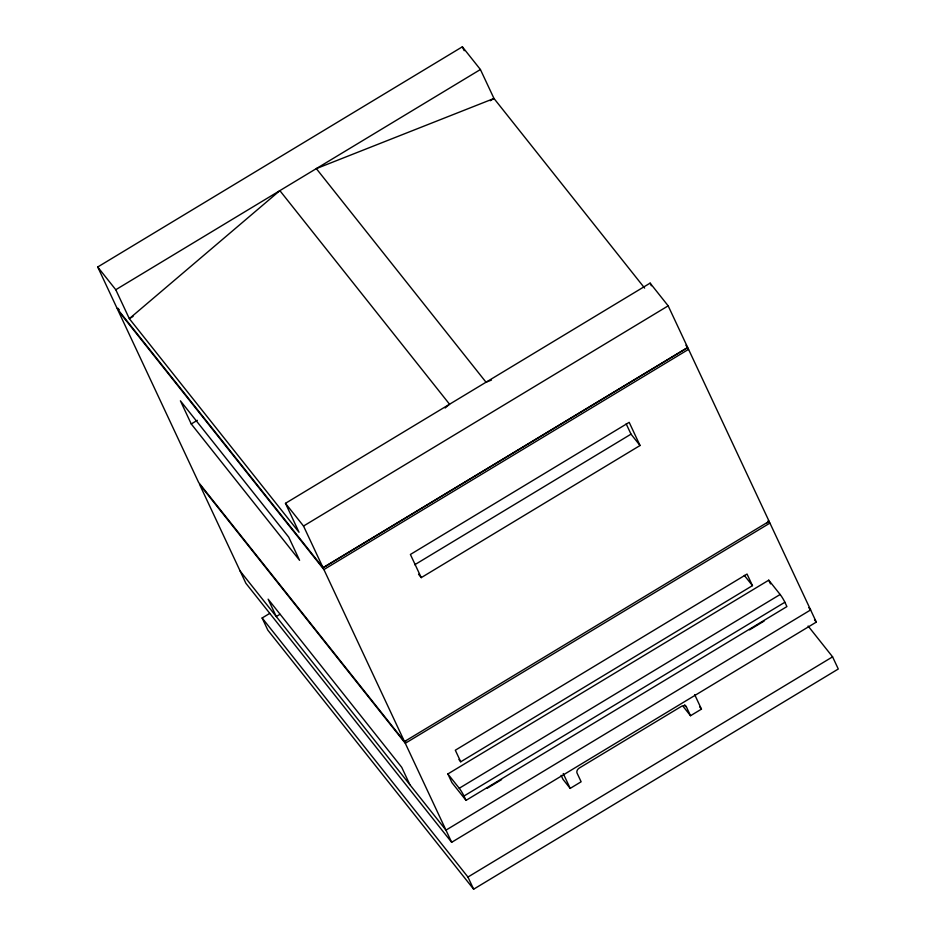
<?xml version="1.0" encoding="UTF-8"?>
<svg xmlns="http://www.w3.org/2000/svg" width="936" height="936" viewBox="0 0 936 936"><rect width="100%" height="100%" fill="white"/><g stroke="black" fill="none" stroke-linecap="round" stroke-linejoin="round"><path stroke-width="1.4" d="M445.138 408.002L449.561 404.235L279.864 190.628L129.332 318.673L299.04 532.28L285.468 503.322L650.122 283.128L668.175 305.85L687.703 347.537L323.06 567.742L117.246 308.693L97.718 266.994L462.361 46.8L480.414 69.521L493.986 98.479L644.623 288.089M766.666 523.037L769.123 521.34L688.557 349.35L686.743 347.069M97.718 266.994L115.772 289.727L480.414 69.521M117.971 308.248L117.246 308.693L119.293 309.582M133.076 316.415L129.332 318.673L115.772 289.727M490.23 100.737L493.986 98.479L316.321 168.609L486.03 382.216L491.458 380.075M191.248 423.973L299.579 560.313L288.721 537.147L180.402 400.807L191.248 423.973L197.332 420.311M285.468 503.322L303.521 526.044L668.175 305.85M406.388 740.598L404.469 741.546L198.654 482.496L118.088 310.506L323.903 569.556L688.557 349.35M808.107 626.032L832.584 656.838L838.282 669.006L473.639 889.2L267.825 630.15L262.127 617.994L269.626 613.466M279.981 614.297L276.272 616.543L268.129 599.169L401.731 767.321L409.863 784.696M414.718 564.759L631.016 434.152L640.037 445.513L421.247 577.629L418.544 574.224M769.123 521.34L404.469 741.546L323.903 569.556M405.288 743.278L769.93 523.084L816.321 622.101L451.667 842.306L245.864 583.257L199.473 484.228L405.288 743.278L451.667 842.306M460.734 761.799L752.462 585.632L747.033 574.049L455.317 750.216L460.734 761.799L458.932 759.517M447.864 773.955L768.76 580.18L780.133 594.489A6.435 0.749 58.9 0 1 784.883 602.246L786.907 606.587L466.023 800.362L451.936 782.636L447.864 773.955L459.248 788.264A6.435 0.749 58.9 0 1 463.987 796.021L466.023 800.362M459.248 788.264L780.133 594.489M463.987 796.021L784.883 602.246M487.001 788.393L501.591 779.594M749.549 629.858L764.139 621.048M561.12 775.359L562.969 779.302L570.188 788.393L581.127 781.782L577.067 773.101A4.294 3.159 -38.5 0 1 579.349 768L681.455 706.352A4.294 3.159 -38.5 0 1 686.462 707.043L690.522 715.724L701.462 709.125L694.688 694.641M262.127 617.994L467.941 877.044L832.584 656.838M685.889 345.255L687.703 347.537L323.06 567.742L303.521 526.044M768.117 520.79L769.93 523.084M808.809 607.663L810.623 609.944L445.969 830.138L240.166 571.1M814.507 619.819L816.321 622.101M744.331 575.406L752.462 585.632M699.66 706.844L701.462 709.125M684.649 704.773L686.462 707.043M683.303 706.633L690.522 715.724M650.122 283.128L651.351 285.761M768.76 580.18L770.503 583.9M462.361 46.8L464.197 50.708M640.037 445.513L629.191 422.347L410.401 554.463L421.247 577.629M626.184 423.856L631.016 434.152M570.188 788.393L563.413 773.92A4.294 3.159 -38.5 0 1 563.261 773.522M467.941 877.044L473.639 889.2"/></g></svg>
